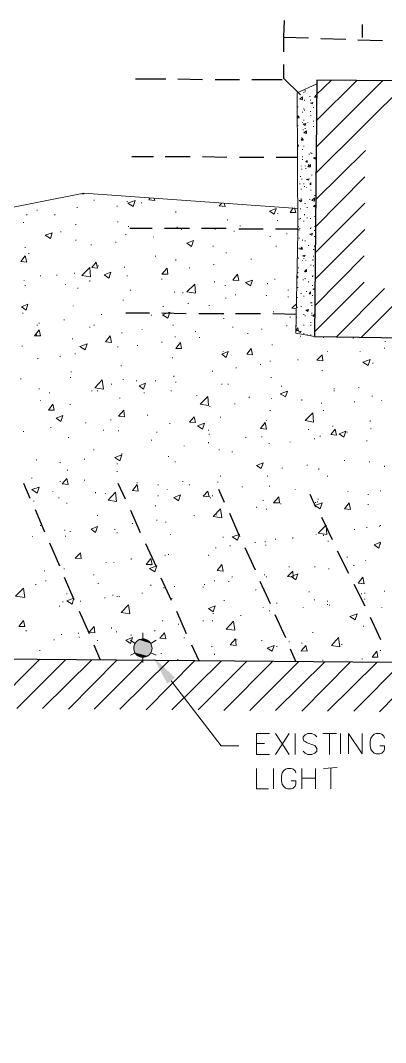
# Model space of a CAD drawing. Header units: inches. Extents: x 10 to 486, y 7 to 426.
# Drawn here: x 211.4 to 248.5, y 120.3 to 224 of the extents above; entities that cross this region are included whole.
import ezdxf

# ---------------------------------------------------------------- set-up
doc = ezdxf.new("R2010")
doc.units = ezdxf.units.IN
doc.header["$LTSCALE"] = 3
doc.header["$MEASUREMENT"] = 0
doc.layers.add('PDF_Geometry', color=7, linetype='Continuous', true_color=0x999999)
doc.layers.add('PDF_Solid Fills', color=7, linetype='Continuous')

msp = doc.modelspace()

# ---------------------------------------------------------------- linework, layer by layer
at = {"layer": 'PDF_Geometry', "color": 7, "lineweight": 25}
for points in [[(238.21, 224.02), (238.14, 222.35)], [(246.14, 223.62), (246.14, 222.28)], [(240.68, 222.22), (238.14, 222.28), (238.14, 220.82)], [(244.48, 222.08), (241.94, 222.15)], [(248.21, 221.95), (245.68, 222.02)], [(238.14, 219.55), (238.14, 218.15), (239.88, 216.48)], [(152.28, 43.88), (328.28, 42.02), (328.81, 111.08), (332.81, 111.08), (332.94, 123.08), (328.94, 123.15), (329.68, 217.22), (241.54, 217.95), (241.28, 191.95), (259.41, 191.68), (259.34, 170.62), (289.41, 170.55), (289.28, 158.55), (169.01, 159.55)], [(223.14, 218.08), (226.21, 218.08)], [(227.41, 218.08), (229.94, 218.02)], [(231.21, 218.02), (233.68, 218.02)], [(234.94, 218.02), (238.01, 218.02)], [(222.74, 210.22), (224.94, 210.22)], [(226.14, 210.22), (228.68, 210.22)], [(229.94, 210.22), (232.41, 210.15)], [(233.68, 210.15), (236.14, 210.15)], [(237.41, 210.15), (239.61, 210.15)], [(222.54, 202.95), (224.81, 202.95)], [(226.08, 202.95), (228.61, 202.95)], [(229.81, 202.95), (232.34, 202.95)], [(233.61, 202.88), (236.08, 202.88)], [(237.34, 202.88), (239.61, 202.88)], [(222.14, 194.35), (224.54, 194.35)], [(225.81, 194.35), (228.28, 194.28)], [(229.54, 194.28), (232.08, 194.28)], [(233.28, 194.28), (235.81, 194.28)], [(237.08, 194.28), (239.48, 194.22)], [(211.74, 177.08), (212.41, 175.55)], [(221.34, 177.08), (222.08, 175.48)], [(231.54, 176.48), (232.14, 175.15)], [(240.81, 175.95), (241.41, 174.68)], [(212.94, 174.42), (213.88, 172.15)], [(222.61, 174.35), (223.61, 172.08)], [(232.68, 174.02), (233.68, 171.68)], [(242.01, 173.62), (243.08, 171.35)], [(214.41, 171.02), (215.41, 168.68)], [(224.14, 170.95), (225.21, 168.62)], [(234.21, 170.55), (235.28, 168.28)], [(243.61, 170.22), (244.74, 167.95)], [(215.88, 167.55), (216.88, 165.28)], [(225.68, 167.48), (226.74, 165.22)], [(235.74, 167.15), (236.81, 164.88)], [(245.28, 166.82), (246.41, 164.62)], [(217.41, 164.08), (218.41, 161.82)], [(227.28, 164.08), (228.28, 161.82)], [(237.28, 163.75), (238.34, 161.42)], [(246.94, 163.48), (248.01, 161.22)], [(218.88, 160.68), (219.54, 159.15)], [(228.81, 160.68), (229.54, 159.08)], [(238.81, 160.28), (239.41, 158.95)]]:
    msp.add_lwpolyline(points, dxfattribs=at)
at = {"layer": 'PDF_Geometry', "color": 9, "lineweight": 13, "true_color": 0xbbbbbb}
for points in [[(241.41, 208.48), (250.88, 217.88)], [(241.48, 216.48), (243.01, 217.95)], [(241.48, 213.82), (245.61, 217.95)], [(241.48, 211.15), (248.21, 217.88)], [(241.41, 205.82), (246.48, 210.82)], [(241.41, 203.08), (246.41, 208.15)], [(241.34, 200.42), (246.41, 205.48)], [(241.34, 197.75), (246.41, 202.82)], [(241.34, 195.08), (246.34, 200.15)], [(241.28, 192.42), (246.34, 197.48)], [(243.48, 191.88), (248.41, 196.82)], [(246.08, 191.88), (251.01, 196.82)], [(208.41, 154.22), (213.41, 159.22)], [(211.08, 154.22), (216.01, 159.15)], [(213.68, 154.22), (218.68, 159.15)], [(216.34, 154.15), (221.28, 159.15)], [(218.94, 154.15), (223.88, 159.08)], [(221.54, 154.15), (226.54, 159.08)], [(224.21, 154.08), (229.14, 159.08)], [(226.81, 154.08), (231.81, 159.02)], [(229.48, 154.08), (234.41, 159.02)], [(232.08, 154.02), (237.08, 159.02)], [(234.74, 154.02), (239.68, 158.95)], [(237.34, 154.02), (242.34, 158.95)], [(240.01, 153.95), (244.94, 158.95)], [(242.61, 153.95), (247.61, 158.88)], [(245.28, 153.95), (250.21, 158.88)], [(247.88, 153.88), (252.81, 158.88)]]:
    msp.add_lwpolyline(points, dxfattribs=at)
at = {"layer": 'PDF_Geometry', "lineweight": 13}
for points in [[(241.28, 191.95), (239.41, 192.28), (239.61, 202.48), (239.54, 216.68), (241.48, 217.55)], [(240.21, 216.75), (240.21, 216.68)], [(240.34, 216.95), (240.34, 216.88), (240.34, 216.82)], [(240.28, 215.95), (240.28, 215.88)], [(240.81, 216.35), (240.81, 216.28)], [(240.88, 215.95), (240.88, 215.88)], [(239.61, 215.28), (239.61, 215.22)], [(240.08, 214.75), (240.08, 214.68)], [(240.21, 215.08), (240.21, 215.02)], [(240.28, 214.95), (240.28, 214.88)], [(240.88, 214.82), (240.88, 214.75)], [(241.21, 215.22), (241.21, 215.15)], [(239.54, 214.22), (239.68, 214.35), (239.74, 214.15), (239.54, 214.15)], [(240.08, 213.68), (240.08, 213.62)], [(240.21, 213.95), (240.21, 213.88)], [(240.61, 213.68), (240.61, 213.62)], [(240.94, 214.42), (240.94, 214.35)], [(241.21, 213.82), (241.21, 213.75)], [(239.61, 213.35), (239.61, 213.28)], [(240.14, 212.95), (240.14, 212.88)], [(240.34, 213.08), (240.34, 213.02)], [(240.41, 212.62), (240.41, 212.55)], [(241.21, 213.28), (241.21, 213.22)], [(240.01, 212.15), (240.01, 212.08)], [(240.14, 211.95), (240.14, 211.88)], [(239.61, 211.42), (239.61, 211.35), (239.68, 211.35), (239.61, 211.15), (239.61, 211.22)], [(240.08, 210.95), (240.08, 210.88)], [(240.21, 211.28), (240.21, 211.22)], [(240.74, 210.48), (240.74, 210.42)], [(240.94, 210.62), (240.94, 210.55)], [(241.01, 210.55), (241.01, 210.48)], [(240.08, 210.22), (240.08, 210.15)], [(240.08, 209.95), (240.08, 209.88)], [(239.94, 209.28), (239.94, 209.22)], [(240.01, 208.95), (240.01, 208.88)], [(240.34, 209.28), (240.34, 209.22)], [(240.41, 209.02), (240.41, 208.95)], [(240.68, 209.42), (240.68, 209.35)], [(239.81, 207.48), (239.81, 207.42)], [(239.88, 208.22), (239.88, 208.15)], [(240.01, 207.95), (240.01, 207.88)], [(240.21, 207.48), (240.21, 207.42)], [(241.01, 208.35), (241.01, 208.28)], [(182.94, 199.55), (217.88, 206.48)], [(217.68, 206.42), (217.88, 206.42), (217.88, 206.48), (239.61, 204.95)], [(239.94, 206.95), (239.94, 206.88)], [(240.28, 207.22), (240.28, 207.15)], [(240.48, 207.08), (240.48, 207.02)], [(240.94, 206.82), (240.94, 206.75)], [(218.94, 205.82), (218.94, 205.75)], [(222.28, 205.68), (222.28, 205.62)], [(223.74, 205.55), (223.74, 205.48)], [(225.01, 205.95), (225.08, 205.75), (224.48, 205.82), (224.61, 206.02)], [(232.14, 205.48), (232.21, 205.15), (231.61, 205.22), (231.88, 205.48)], [(239.94, 205.95), (239.94, 205.88)], [(240.34, 205.48), (240.34, 205.42)], [(240.81, 205.88), (240.81, 205.82)], [(241.34, 206.28), (241.34, 206.22)], [(212.08, 204.35), (212.08, 204.28)], [(213.14, 204.82), (213.14, 204.75)], [(214.94, 204.35), (214.94, 204.28)], [(217.21, 205.08), (217.21, 205.02)], [(221.28, 205.22), (221.28, 205.15)], [(227.21, 204.62), (227.21, 204.55)], [(237.54, 204.48), (237.54, 204.42)], [(239.28, 205.02), (239.41, 204.55), (238.81, 204.55), (239.14, 205.02)], [(239.88, 204.95), (239.88, 204.88)], [(240.28, 204.35), (240.28, 204.28)], [(240.54, 205.08), (240.54, 205.02)], [(241.34, 205.15), (241.34, 205.08)], [(241.41, 205.15), (241.41, 205.08)], [(211.74, 203.55), (211.74, 203.48)], [(217.08, 203.35), (217.08, 203.28)], [(221.34, 203.62), (221.34, 203.55)], [(232.48, 203.82), (232.48, 203.75)], [(237.54, 203.75), (237.54, 203.68)], [(239.74, 203.88), (239.74, 203.82)], [(239.88, 203.95), (239.88, 203.88)], [(240.21, 203.68), (240.21, 203.62)], [(240.54, 204.02), (240.54, 203.95)], [(240.88, 203.95), (240.88, 203.88)], [(241.34, 204.15), (241.34, 204.08)], [(215.54, 202.62), (215.54, 202.55)], [(222.14, 202.35), (222.14, 202.28)], [(222.41, 203.15), (222.41, 203.08)], [(227.34, 203.08), (227.34, 203.02)], [(227.81, 202.88), (227.81, 202.82)], [(231.21, 202.88), (231.21, 202.82)], [(233.14, 202.68), (233.14, 202.62)], [(233.74, 203.22), (233.74, 203.15)], [(238.48, 202.42), (238.48, 202.35)], [(239.61, 203.08), (239.68, 203.08), (239.61, 203.22)], [(239.68, 202.82), (239.68, 202.75)], [(239.74, 202.82), (239.74, 202.75)], [(239.81, 202.95), (239.81, 202.88)], [(240.88, 202.95), (240.88, 202.88)], [(240.94, 203.02), (240.94, 202.95)], [(241.28, 202.75), (241.28, 202.68)], [(241.34, 203.15), (241.34, 203.08)], [(217.08, 201.75), (217.08, 201.68)], [(218.61, 201.28), (218.61, 201.22)], [(221.14, 201.55), (221.14, 201.48)], [(224.94, 202.08), (224.94, 202.02)], [(231.01, 201.15), (231.01, 201.08)], [(236.81, 202.15), (236.81, 202.08)], [(237.41, 201.15), (237.41, 201.08)], [(239.74, 201.95), (239.74, 201.88)], [(240.08, 201.75), (240.08, 201.68)], [(240.34, 201.68), (240.34, 201.62)], [(240.68, 201.22), (240.68, 201.15)], [(241.28, 202.15), (241.28, 202.08)], [(241.28, 201.15), (241.28, 201.08)], [(211.94, 201.02), (211.94, 200.95)], [(212.28, 200.42), (212.28, 200.35)], [(225.14, 200.15), (225.14, 200.08)], [(232.34, 200.48), (232.34, 200.42)], [(239.74, 200.95), (239.74, 200.88), (239.74, 200.82)], [(241.21, 200.82), (241.21, 200.75)], [(241.21, 200.15), (241.21, 200.08)], [(241.34, 200.82), (241.34, 200.75)], [(219.34, 199.15), (219.34, 199.08)], [(227.21, 199.75), (227.21, 199.68)], [(231.08, 199.28), (231.08, 199.22)], [(234.88, 199.82), (234.88, 199.75)], [(239.68, 199.95), (239.68, 199.88)], [(240.08, 199.68), (240.08, 199.62)], [(240.21, 199.88), (240.21, 199.82)], [(240.41, 199.68), (240.41, 199.62)], [(240.94, 199.22), (240.94, 199.15)], [(241.14, 199.75), (241.14, 199.68)], [(241.21, 199.15), (241.21, 199.08)], [(213.48, 198.15), (213.48, 198.08)], [(215.14, 198.22), (215.14, 198.15)], [(216.94, 198.42), (216.94, 198.35)], [(222.01, 199.02), (222.01, 198.95)], [(222.28, 198.15), (222.28, 198.08)], [(228.61, 198.95), (228.61, 198.88)], [(239.54, 198.02), (239.61, 198.08), (239.54, 197.88)], [(239.61, 198.48), (239.61, 198.42)], [(239.68, 198.95), (239.68, 198.88)], [(240.34, 198.55), (240.34, 198.48)], [(241.08, 198.08), (241.08, 198.02)], [(241.14, 198.15), (241.14, 198.08)], [(211.81, 197.68), (211.81, 197.62)], [(211.94, 197.15), (211.94, 197.08)], [(216.01, 197.28), (216.01, 197.22)], [(218.48, 197.62), (218.48, 197.55)], [(220.48, 198.02), (220.48, 197.95)], [(225.81, 197.82), (225.81, 197.75)], [(231.14, 197.55), (231.14, 197.48)], [(232.21, 197.15), (232.21, 197.08)], [(236.54, 197.35), (236.54, 197.28)], [(237.28, 197.82), (237.28, 197.75)], [(239.54, 197.42), (239.54, 197.35)], [(239.61, 197.95), (239.61, 197.88)], [(240.14, 197.75), (240.14, 197.68)], [(240.34, 197.88), (240.34, 197.82)], [(240.68, 197.55), (240.68, 197.48)], [(241.08, 197.15), (241.08, 197.08)], [(217.28, 196.88), (217.28, 196.82)], [(222.61, 196.68), (222.61, 196.62)], [(227.08, 196.48), (227.08, 196.42)], [(227.94, 196.42), (227.94, 196.35)], [(233.28, 196.22), (233.28, 196.15)], [(236.41, 196.15), (236.41, 196.08)], [(238.61, 196.68), (238.61, 196.62)], [(238.61, 196.02), (238.61, 195.95)], [(239.61, 196.95), (239.61, 196.88)], [(239.94, 196.35), (239.94, 196.28)], [(240.21, 196.08), (240.21, 196.02)], [(240.48, 196.55), (240.48, 196.48)], [(241.08, 196.15), (241.08, 196.08)], [(241.34, 196.75), (241.34, 196.68), (241.14, 196.75), (241.34, 196.82)], [(216.81, 195.08), (216.81, 195.02)], [(221.88, 195.68), (221.88, 195.62)], [(225.94, 195.02), (225.94, 194.95)], [(228.48, 195.35), (228.48, 195.28)], [(230.61, 195.15), (230.61, 195.08)], [(232.28, 195.88), (232.28, 195.82)], [(239.48, 194.75), (239.01, 194.82), (239.48, 195.28)], [(239.54, 195.95), (239.54, 195.88)], [(239.54, 194.95), (239.54, 194.88)], [(239.94, 195.02), (239.94, 194.95)], [(240.94, 195.42), (240.94, 195.35)], [(241.01, 195.42), (241.01, 195.35)], [(241.01, 195.15), (241.01, 195.08)], [(211.68, 194.35), (211.68, 194.28)], [(219.68, 194.22), (219.68, 194.15)], [(224.74, 194.15), (224.74, 194.08)], [(237.14, 194.48), (237.14, 194.42)], [(238.81, 193.95), (238.81, 193.88)], [(239.48, 193.95), (239.48, 193.88)], [(240.21, 194.22), (240.21, 194.15)], [(240.34, 194.08), (240.34, 194.02)], [(240.54, 194.62), (240.54, 194.55)], [(241.01, 194.35), (241.01, 194.28)], [(241.01, 194.15), (241.01, 194.08)], [(241.34, 194.02), (241.14, 194.02), (241.28, 194.22), (241.34, 194.08)], [(213.14, 193.15), (213.14, 193.08)], [(213.34, 193.35), (213.34, 193.28)], [(215.88, 193.68), (215.88, 193.62)], [(218.48, 192.95), (218.48, 192.88)], [(218.94, 193.15), (218.94, 193.08)], [(226.94, 193.15), (226.94, 193.08)], [(232.08, 193.82), (232.08, 193.75)], [(233.01, 192.95), (233.01, 192.88)], [(238.48, 193.08), (238.48, 193.02)], [(239.41, 192.95), (239.41, 192.88)], [(239.48, 193.08), (239.48, 193.02)], [(240.21, 193.15), (240.21, 193.08)], [(240.94, 193.42), (240.94, 193.35)], [(240.94, 193.15), (240.94, 193.08)], [(213.08, 192.15), (213.08, 192.08)], [(221.74, 192.35), (221.74, 192.28)], [(223.81, 192.68), (223.81, 192.62)], [(227.14, 191.95), (227.14, 191.88)], [(229.21, 192.48), (229.21, 192.42)], [(229.61, 191.88), (229.61, 191.82)], [(234.54, 192.28), (234.54, 192.22)], [(235.94, 192.75), (235.94, 192.68)], [(239.88, 192.02), (239.88, 191.95)], [(240.21, 192.28), (240.21, 192.22)], [(240.54, 192.15), (240.54, 192.08)], [(240.94, 192.15), (240.94, 192.08)], [(242.21, 191.88), (242.21, 191.82)], [(245.21, 191.82), (245.21, 191.75)], [(211.61, 191.02), (211.61, 190.95)], [(216.74, 191.75), (216.74, 191.68)], [(221.34, 190.95), (221.34, 190.88)], [(223.34, 191.08), (223.34, 191.02)], [(225.81, 191.42), (225.81, 191.35)], [(237.01, 191.15), (237.01, 191.08)], [(248.41, 190.82), (248.41, 190.75)], [(248.48, 191.48), (248.48, 191.42)], [(213.21, 189.75), (213.21, 189.68)], [(215.48, 189.95), (215.48, 189.88)], [(217.01, 190.22), (217.01, 190.15)], [(226.88, 189.82), (226.88, 189.75)], [(232.01, 190.48), (232.01, 190.42)], [(242.61, 190.48), (242.61, 190.42)], [(245.94, 190.48), (245.94, 190.42)], [(221.68, 189.02), (221.68, 188.95)], [(233.34, 188.82), (233.34, 188.75)], [(235.81, 189.15), (235.81, 189.08)], [(236.81, 189.48), (236.81, 189.42)], [(239.61, 189.62), (239.61, 189.55)], [(247.21, 189.28), (247.21, 189.22)], [(211.48, 187.68), (211.48, 187.62)], [(216.54, 187.82), (216.54, 187.75)], [(216.61, 188.42), (216.61, 188.35)], [(227.01, 187.95), (227.01, 187.88)], [(230.94, 188.48), (230.94, 188.42)], [(236.88, 187.82), (236.88, 187.75)], [(242.08, 188.55), (242.08, 188.48)], [(213.34, 186.68), (213.34, 186.62)], [(220.68, 187.15), (220.68, 187.08)], [(221.88, 187.62), (221.88, 187.55)], [(223.21, 187.48), (223.21, 187.42)], [(225.14, 187.48), (225.14, 187.42)], [(227.21, 187.35), (227.21, 187.28)], [(231.88, 187.15), (231.88, 187.08)], [(232.54, 187.15), (232.54, 187.08)], [(237.94, 186.95), (237.94, 186.88)], [(243.28, 186.68), (243.28, 186.62)], [(245.81, 186.82), (245.81, 186.75)], [(214.41, 186.28), (214.41, 186.22)], [(218.68, 186.48), (218.68, 186.42)], [(219.28, 186.48), (219.28, 186.42)], [(221.54, 185.75), (221.54, 185.68)], [(224.01, 186.28), (224.01, 186.22)], [(226.74, 186.48), (226.74, 186.42)], [(229.34, 186.02), (229.34, 185.95)], [(234.68, 185.82), (234.68, 185.75)], [(236.94, 185.68), (236.94, 185.62)], [(243.28, 186.48), (243.28, 186.42)], [(247.14, 185.95), (247.14, 185.88)], [(213.48, 185.48), (213.48, 185.42)], [(216.48, 185.08), (216.48, 185.02)], [(230.68, 184.88), (230.68, 184.82)], [(233.21, 185.15), (233.21, 185.08)], [(240.01, 185.55), (240.01, 185.48)], [(242.01, 185.22), (242.01, 185.15)], [(245.34, 185.35), (245.34, 185.28)], [(248.08, 185.48), (248.08, 185.42)], [(220.61, 183.55), (220.61, 183.48)], [(224.34, 184.02), (224.34, 183.95)], [(231.74, 183.82), (231.74, 183.75)], [(236.81, 184.48), (236.81, 184.42)], [(242.21, 184.48), (242.21, 184.42)], [(214.54, 182.75), (214.54, 182.68)], [(218.08, 183.22), (218.08, 183.15)], [(219.88, 182.48), (219.88, 182.42)], [(226.61, 183.15), (226.61, 183.08)], [(230.54, 182.48), (230.54, 182.42)], [(236.41, 183.48), (236.41, 183.42)], [(240.68, 182.55), (240.68, 182.48)], [(243.14, 182.88), (243.14, 182.82)], [(246.94, 183.42), (246.94, 183.35)], [(247.01, 182.62), (247.01, 182.55)], [(211.74, 182.35), (211.74, 182.28)], [(216.34, 181.75), (216.34, 181.68)], [(221.41, 182.42), (221.41, 182.35)], [(224.74, 181.48), (224.74, 181.42)], [(225.28, 182.28), (225.28, 182.22)], [(230.61, 182.08), (230.61, 182.02)], [(234.34, 181.75), (234.34, 181.68)], [(235.94, 181.82), (235.94, 181.75)], [(241.28, 181.62), (241.28, 181.55)], [(241.88, 181.88), (241.88, 181.82)], [(244.61, 182.28), (244.61, 182.22)], [(218.88, 180.48), (218.88, 180.42)], [(228.08, 180.88), (228.08, 180.82)], [(230.54, 181.22), (230.54, 181.15)], [(231.61, 180.48), (231.61, 180.42)], [(236.68, 181.15), (236.68, 181.08)], [(238.81, 181.28), (238.81, 181.22)], [(246.61, 181.42), (246.61, 181.35)], [(213.08, 179.48), (213.08, 179.42)], [(217.94, 179.55), (217.94, 179.48)], [(221.74, 180.08), (221.74, 180.02)], [(226.48, 179.82), (226.48, 179.75)], [(232.94, 180.28), (232.94, 180.22)], [(244.34, 179.42), (244.34, 179.35)], [(215.48, 179.22), (215.48, 179.15)], [(216.21, 178.42), (216.21, 178.35)], [(221.28, 179.08), (221.28, 179.02)], [(227.14, 179.28), (227.14, 179.22)], [(238.01, 178.62), (238.01, 178.55)], [(240.54, 178.95), (240.54, 178.88)], [(241.74, 178.55), (241.74, 178.48)], [(246.88, 179.28), (246.88, 179.22)], [(248.41, 178.82), (248.41, 178.75)], [(212.61, 177.62), (212.61, 177.55)], [(217.94, 177.42), (217.94, 177.35)], [(221.28, 178.28), (221.28, 178.22)], [(231.74, 177.82), (231.74, 177.75)], [(236.54, 177.82), (236.54, 177.75)], [(242.61, 177.82), (242.61, 177.75)], [(214.74, 176.28), (214.74, 176.22)], [(215.48, 177.28), (215.48, 177.22)], [(223.28, 177.15), (223.28, 177.08)], [(225.41, 176.95), (225.41, 176.88)], [(226.34, 176.48), (226.34, 176.42)], [(227.94, 177.28), (227.94, 177.22)], [(228.61, 176.95), (228.61, 176.88)], [(231.48, 177.22), (231.48, 177.15)], [(233.94, 176.75), (233.94, 176.68)], [(236.74, 176.82), (236.74, 176.75)], [(239.34, 176.48), (239.34, 176.42)], [(244.68, 176.28), (244.68, 176.22)], [(248.01, 176.35), (248.01, 176.28)], [(212.81, 175.28), (212.81, 175.22)], [(215.34, 175.62), (215.34, 175.55)], [(219.08, 176.15), (219.08, 176.08)], [(220.08, 176.08), (220.08, 176.02)], [(221.14, 175.75), (221.14, 175.68)], [(225.41, 175.82), (225.41, 175.75)], [(230.74, 175.62), (230.74, 175.55)], [(230.94, 175.82), (230.94, 175.75)], [(236.08, 175.35), (236.08, 175.28)], [(241.68, 175.48), (241.68, 175.42)], [(246.74, 175.95), (246.74, 175.88)], [(216.14, 175.08), (216.14, 175.02)], [(225.14, 174.82), (225.14, 174.75)], [(235.41, 174.68), (235.41, 174.62)], [(236.41, 174.48), (236.41, 174.42)], [(237.88, 175.02), (237.88, 174.95)], [(241.41, 175.15), (241.41, 175.08)], [(241.61, 175.22), (241.61, 175.15)], [(246.74, 174.95), (246.74, 174.88)], [(219.28, 173.82), (219.28, 173.75)], [(225.28, 173.35), (225.28, 173.28)], [(229.08, 173.82), (229.08, 173.75)], [(231.34, 173.88), (231.34, 173.82)], [(213.48, 172.82), (213.48, 172.75)], [(215.94, 172.35), (215.94, 172.28)], [(216.48, 172.22), (216.48, 172.15)], [(221.01, 172.42), (221.01, 172.35)], [(222.81, 173.02), (222.81, 172.95)], [(226.21, 173.15), (226.21, 173.08)], [(245.34, 172.42), (245.34, 172.35)], [(246.61, 172.62), (246.61, 172.55)], [(247.88, 172.75), (247.88, 172.68)], [(248.01, 172.82), (248.01, 172.75)], [(212.68, 171.68), (212.68, 171.62)], [(216.01, 171.75), (216.01, 171.68)], [(221.28, 172.08), (221.28, 172.02)], [(226.68, 171.88), (226.68, 171.82)], [(232.01, 171.62), (232.01, 171.55)], [(235.28, 171.08), (235.28, 171.02)], [(236.28, 171.15), (236.28, 171.08)], [(237.34, 171.42), (237.34, 171.35)], [(239.08, 171.55), (239.08, 171.48)], [(241.48, 171.88), (241.48, 171.82)], [(242.21, 171.82), (242.21, 171.75)], [(242.68, 171.22), (242.68, 171.15)], [(231.28, 170.55), (231.28, 170.48)], [(232.74, 170.75), (232.74, 170.68)], [(236.34, 170.82), (236.34, 170.75)], [(248.01, 170.95), (248.01, 170.88)], [(220.14, 169.08), (220.14, 169.02)], [(220.94, 169.08), (220.94, 169.02)], [(222.68, 169.42), (222.68, 169.35)], [(226.14, 169.82), (226.14, 169.75)], [(226.48, 169.88), (226.48, 169.82)], [(230.54, 169.82), (230.54, 169.75)], [(244.61, 169.62), (244.61, 169.55)], [(246.48, 169.28), (246.48, 169.22)], [(213.88, 168.22), (213.88, 168.15)], [(215.88, 168.42), (215.88, 168.35)], [(224.68, 168.82), (224.68, 168.75)], [(238.74, 168.62), (238.74, 168.55)], [(241.34, 168.62), (241.34, 168.55)], [(242.74, 168.42), (242.74, 168.35)], [(245.28, 168.75), (245.28, 168.68)], [(214.01, 167.22), (214.01, 167.15)], [(218.88, 167.82), (218.88, 167.75)], [(219.34, 166.95), (219.34, 166.88)], [(231.14, 167.22), (231.14, 167.15)], [(232.61, 167.15), (232.61, 167.08)], [(232.94, 167.62), (232.94, 167.55)], [(236.21, 167.82), (236.21, 167.75)], [(236.41, 167.62), (236.41, 167.55)], [(213.01, 166.82), (213.01, 166.75)], [(223.81, 165.95), (223.81, 165.88)], [(224.68, 166.75), (224.68, 166.68)], [(226.01, 166.48), (226.01, 166.42)], [(227.08, 166.62), (227.08, 166.55)], [(230.01, 166.55), (230.01, 166.48)], [(230.14, 166.82), (230.14, 166.75)], [(235.34, 166.28), (235.34, 166.22)], [(240.74, 166.08), (240.74, 166.02)], [(246.41, 165.95), (246.41, 165.88)], [(248.41, 166.15), (248.41, 166.08)], [(215.74, 165.08), (215.74, 165.02)], [(216.14, 165.88), (216.14, 165.82)], [(217.54, 165.15), (217.54, 165.08)], [(220.01, 165.48), (220.01, 165.42)], [(220.81, 165.75), (220.81, 165.68)], [(221.28, 165.62), (221.28, 165.55)], [(221.48, 165.62), (221.48, 165.55)], [(226.81, 165.42), (226.81, 165.35)], [(232.14, 165.22), (232.14, 165.15)], [(237.48, 164.95), (237.48, 164.88)], [(241.28, 165.28), (241.28, 165.22)], [(242.61, 165.15), (242.61, 165.08)], [(246.08, 165.88), (246.08, 165.82)], [(246.41, 165.35), (246.41, 165.28)], [(215.41, 164.62), (215.41, 164.55)], [(231.01, 163.88), (231.01, 163.82)], [(236.08, 164.48), (236.08, 164.42)], [(236.74, 164.15), (236.74, 164.08)], [(240.14, 164.48), (240.14, 164.42)], [(242.61, 164.82), (242.61, 164.75)], [(242.81, 164.75), (242.81, 164.68)], [(248.14, 164.48), (248.14, 164.42)], [(225.88, 163.15), (225.88, 163.08)], [(227.48, 162.82), (227.48, 162.75)], [(230.01, 163.15), (230.01, 163.08)], [(230.94, 163.15), (230.94, 163.08)], [(233.81, 163.68), (233.81, 163.62)], [(212.01, 162.15), (212.01, 162.08)], [(215.61, 161.75), (215.61, 161.68)], [(217.34, 161.88), (217.34, 161.82)], [(220.68, 162.42), (220.68, 162.35)], [(221.21, 162.02), (221.21, 161.95)], [(225.08, 162.15), (225.08, 162.08)], [(241.14, 161.95), (241.14, 161.88)], [(246.28, 162.62), (246.28, 162.55)], [(214.88, 161.22), (214.88, 161.15)], [(217.41, 161.48), (217.41, 161.42)], [(219.28, 161.15), (219.28, 161.08)], [(222.68, 161.68), (222.68, 161.62)], [(228.08, 161.42), (228.08, 161.35)], [(233.41, 161.22), (233.41, 161.15)], [(235.94, 161.15), (235.94, 161.08)], [(238.74, 161.02), (238.74, 160.95)], [(240.01, 160.88), (240.01, 160.82)], [(243.74, 161.42), (243.74, 161.35)], [(244.08, 160.75), (244.08, 160.68)], [(213.41, 160.15), (213.41, 160.08)], [(225.74, 159.82), (225.74, 159.75)], [(230.88, 160.55), (230.88, 160.48)], [(231.14, 159.75), (231.14, 159.68)], [(237.48, 160.55), (237.48, 160.48)], [(248.01, 160.15), (248.01, 160.08)], [(227.41, 159.22), (227.41, 159.15)], [(242.14, 159.15), (242.14, 159.08)], [(246.14, 159.28), (246.14, 159.22)]]:
    msp.add_lwpolyline(points, dxfattribs=at)
for points in [[(239.81, 216.02), (240.08, 216.28), (240.08, 215.95)], [(241.14, 215.68), (241.08, 215.55), (240.88, 215.62)], [(241.41, 216.42), (241.48, 216.22), (241.28, 216.22)], [(240.41, 213.55), (240.34, 213.35), (240.14, 213.48)], [(240.48, 212.55), (240.21, 212.62), (240.48, 212.82)], [(240.08, 212.08), (240.14, 211.88), (239.94, 211.88)], [(240.54, 209.82), (240.54, 209.62), (240.41, 209.68)], [(241.48, 210.15), (241.41, 209.95), (241.21, 210.08)], [(240.88, 209.15), (240.61, 209.15), (240.88, 209.42)], [(240.74, 207.95), (240.68, 207.82), (240.48, 207.88)], [(240.94, 207.55), (240.94, 207.35), (240.81, 207.42)], [(223.08, 205.75), (222.88, 205.15), (222.34, 205.48)], [(240.01, 205.82), (239.94, 205.62), (239.74, 205.75)], [(241.28, 205.68), (241.01, 205.75), (241.28, 206.02)], [(237.41, 204.95), (237.21, 204.35), (236.74, 204.68)], [(241.34, 205.28), (241.41, 205.15), (241.21, 205.15)], [(214.68, 202.48), (214.48, 201.88), (213.94, 202.22)], [(241.08, 202.42), (241.01, 202.22), (240.81, 202.35)], [(229.01, 201.68), (228.81, 201.08), (228.34, 201.42)], [(211.94, 200.15), (212.08, 199.48), (211.48, 199.55)], [(240.01, 201.02), (240.08, 200.82), (239.88, 200.82)], [(240.34, 200.22), (240.28, 200.08), (240.08, 200.15)], [(219.14, 199.48), (219.28, 198.88), (218.68, 198.95)], [(218.54, 198.02), (217.68, 198.15), (218.48, 198.95)], [(220.61, 198.48), (220.41, 197.88), (219.94, 198.22)], [(226.34, 198.88), (226.41, 198.28), (225.81, 198.28)], [(233.48, 198.28), (233.61, 197.62), (233.01, 197.68)], [(240.48, 198.75), (240.48, 198.55), (240.28, 198.55)], [(229.21, 196.35), (228.34, 196.48), (229.14, 197.28)], [(235.01, 197.68), (234.81, 197.08), (234.28, 197.42)], [(240.88, 196.48), (240.88, 196.28), (240.74, 196.28)], [(212.21, 195.22), (212.01, 194.62), (211.54, 194.95)], [(226.61, 194.42), (226.41, 193.82), (225.88, 194.15)], [(240.68, 194.68), (240.61, 194.48), (240.41, 194.62)], [(213.34, 192.62), (213.48, 192.02), (212.88, 192.02)], [(220.54, 192.02), (220.68, 191.35), (220.08, 191.42)], [(239.68, 192.55), (239.41, 192.55), (239.61, 192.82)], [(239.94, 192.48), (239.88, 192.35), (239.68, 192.42)], [(218.21, 191.22), (218.01, 190.62), (217.48, 190.95)], [(227.68, 191.35), (227.81, 190.75), (227.21, 190.75)], [(232.54, 190.42), (232.34, 189.82), (231.88, 190.15)], [(234.88, 190.75), (235.01, 190.08), (234.41, 190.15)], [(242.08, 190.08), (242.14, 189.48), (241.54, 189.55)], [(246.94, 189.62), (246.74, 189.02), (246.21, 189.35)], [(219.88, 186.62), (219.01, 186.75), (219.74, 187.55)], [(224.14, 187.22), (223.94, 186.62), (223.48, 186.95)], [(230.54, 184.95), (229.68, 185.08), (230.48, 185.88)], [(238.54, 186.42), (238.34, 185.82), (237.81, 186.15)], [(214.74, 185.08), (214.88, 184.48), (214.28, 184.48)], [(215.74, 183.95), (215.54, 183.35), (215.08, 183.68)], [(221.94, 184.48), (222.01, 183.82), (221.41, 183.88)], [(229.08, 183.82), (229.21, 183.22), (228.61, 183.28)], [(241.21, 183.28), (240.34, 183.42), (241.14, 184.22)], [(230.14, 183.15), (229.94, 182.55), (229.41, 182.88)], [(236.28, 183.22), (236.41, 182.55), (235.81, 182.62)], [(243.41, 182.55), (243.54, 181.95), (242.94, 182.02)], [(244.48, 182.35), (244.28, 181.75), (243.81, 182.08)], [(221.74, 179.95), (221.54, 179.35), (221.01, 179.68)], [(236.08, 179.15), (235.88, 178.55), (235.41, 178.88)], [(216.14, 177.55), (216.28, 176.95), (215.68, 177.02)], [(213.34, 176.68), (213.14, 176.08), (212.61, 176.42)], [(223.28, 176.95), (223.41, 176.28), (222.81, 176.35)], [(230.48, 176.28), (230.61, 175.68), (230.01, 175.75)], [(221.21, 175.22), (220.34, 175.35), (221.08, 176.15)], [(227.68, 175.88), (227.48, 175.28), (227.01, 175.62)], [(237.68, 175.68), (237.74, 175.08), (237.14, 175.08)], [(231.88, 173.55), (231.01, 173.68), (231.74, 174.48)], [(242.08, 175.08), (241.88, 174.48), (241.34, 174.82)], [(244.81, 175.08), (244.94, 174.42), (244.34, 174.48)], [(219.28, 172.68), (219.08, 172.08), (218.61, 172.42)], [(242.54, 171.88), (241.68, 172.02), (242.48, 172.82)], [(233.68, 171.88), (233.48, 171.28), (232.94, 171.62)], [(248.01, 171.08), (247.81, 170.48), (247.34, 170.82)], [(217.54, 170.02), (217.61, 169.42), (217.01, 169.48)], [(224.68, 169.42), (224.81, 168.82), (224.21, 168.82)], [(225.28, 168.68), (225.08, 168.08), (224.54, 168.42)], [(231.88, 168.82), (232.01, 168.15), (231.41, 168.22)], [(239.08, 168.15), (239.14, 167.55), (238.54, 167.62)], [(239.61, 167.88), (239.41, 167.28), (238.94, 167.62)], [(246.21, 167.55), (246.34, 166.88), (245.74, 166.95)], [(211.88, 165.48), (210.94, 165.62), (211.74, 166.42)], [(216.88, 165.42), (216.68, 164.82), (216.14, 165.15)], [(222.54, 163.82), (221.68, 163.95), (222.41, 164.75)], [(231.21, 164.62), (231.01, 164.02), (230.54, 164.35)], [(211.74, 163.15), (211.88, 162.55), (211.28, 162.55)], [(233.21, 162.15), (232.34, 162.28), (233.08, 163.08)], [(245.61, 163.82), (245.41, 163.22), (244.88, 163.55)], [(218.94, 162.55), (219.01, 161.88), (218.41, 161.95)], [(226.08, 161.88), (226.21, 161.28), (225.61, 161.35)], [(222.81, 161.42), (222.61, 160.82), (222.14, 161.15)], [(233.28, 161.28), (233.34, 160.62), (232.74, 160.68)], [(243.88, 160.48), (243.01, 160.62), (243.74, 161.42)], [(237.21, 160.62), (237.01, 160.02), (236.48, 160.35)], [(240.41, 160.62), (240.54, 160.02), (239.94, 160.08)], [(247.61, 160.02), (247.74, 159.42), (247.14, 159.42)]]:
    msp.add_lwpolyline(points, close=True, dxfattribs=at)
at = {"layer": 'PDF_Geometry', "color": 7, "lineweight": 13}
for points in [[(223.88, 161.28), (223.88, 161.88)], [(223.08, 160.82), (222.61, 161.15)], [(223.08, 159.88), (222.61, 159.62)], [(224.68, 159.88), (225.21, 159.62)], [(223.88, 159.42), (223.88, 158.88)], [(226.74, 157.02), (231.81, 150.42), (233.61, 150.42)], [(236.74, 149.55), (235.41, 149.55), (235.41, 151.68), (236.74, 151.68)], [(237.34, 149.55), (238.74, 151.68)], [(237.34, 151.68), (238.74, 149.55)], [(239.34, 149.55), (239.34, 151.68)], [(241.54, 151.35), (241.34, 151.55), (241.01, 151.68), (240.61, 151.68), (240.34, 151.55), (240.14, 151.35), (240.14, 151.15), (240.21, 150.95), (240.34, 150.88), (240.54, 150.75), (241.14, 150.55), (241.34, 150.48), (241.41, 150.35), (241.54, 150.15), (241.54, 149.88), (241.34, 149.68), (241.01, 149.55), (240.61, 149.55), (240.34, 149.68), (240.14, 149.88)], [(242.14, 151.68), (243.54, 151.68)], [(242.81, 151.68), (242.81, 149.55)], [(243.94, 149.62), (243.94, 151.68)], [(244.74, 149.62), (244.74, 151.68), (246.14, 149.62), (246.14, 151.68)], [(248.41, 151.22), (248.34, 151.42), (248.14, 151.62), (247.94, 151.68), (247.54, 151.68), (247.34, 151.62), (247.14, 151.42), (247.01, 151.22), (246.94, 150.88), (246.94, 150.42), (247.01, 150.08), (247.14, 149.88), (247.34, 149.68), (247.54, 149.62), (247.94, 149.62), (248.14, 149.68), (248.34, 149.88), (248.41, 150.08), (248.41, 150.42), (247.94, 150.42)], [(235.41, 150.68), (236.21, 150.68)], [(235.41, 148.15), (235.41, 146.08), (236.61, 146.08)], [(237.14, 146.08), (237.14, 148.15)], [(239.41, 147.68), (239.34, 147.88), (239.14, 148.08), (238.94, 148.15), (238.54, 148.15), (238.34, 148.08), (238.14, 147.88), (238.01, 147.68), (237.94, 147.35), (237.94, 146.88), (238.01, 146.55), (238.14, 146.35), (238.34, 146.15), (238.54, 146.08), (238.94, 146.08), (239.14, 146.15), (239.34, 146.35), (239.41, 146.55), (239.41, 146.88), (238.94, 146.88)], [(240.01, 146.08), (240.01, 148.15)], [(241.41, 148.15), (241.41, 146.08)], [(242.21, 148.15), (243.61, 148.22)], [(242.94, 148.15), (242.94, 146.08)], [(240.01, 147.15), (241.41, 147.15)]]:
    msp.add_lwpolyline(points, dxfattribs=at)
msp.add_lwpolyline([(225.21, 161.15), (224.68, 160.82), (224.81, 160.35, -7.540345), (224.68, 160.82)], format="xyb", dxfattribs=at)
at = {"layer": 'PDF_Solid Fills', "color": 254, "lineweight": 5, "true_color": 0xdcdcdc, "transparency": 33554559}
msp.add_solid([(241.54, 217.95), (259.61, 217.95), (259.61, 217.82)], dxfattribs=at)
at = {"layer": 'PDF_Solid Fills', "color": 7, "lineweight": 18, "true_color": 0xfafafa, "transparency": 33554559}
for points in [[(223.08, 160.82), (222.94, 160.35), (224.81, 160.35)], [(223.41, 161.22), (223.08, 160.82), (224.68, 160.82)], [(223.08, 160.82), (224.68, 160.82), (224.81, 160.35)], [(223.88, 161.28), (223.41, 161.22), (224.34, 161.22)], [(223.41, 161.22), (224.34, 161.22), (224.68, 160.82)], [(222.94, 160.35), (223.08, 159.88), (224.68, 159.88)], [(222.94, 160.35), (224.81, 160.35), (224.68, 159.88)], [(223.08, 159.88), (223.41, 159.55), (224.34, 159.55)], [(223.08, 159.88), (224.68, 159.88), (224.34, 159.55)], [(223.41, 159.55), (224.34, 159.55), (223.88, 159.42)]]:
    msp.add_solid(points, dxfattribs=at)
at = {"layer": 'PDF_Solid Fills', "lineweight": 13, "transparency": 33554559}
msp.add_solid([(226.34, 156.75), (224.94, 159.42), (227.14, 157.35)], dxfattribs=at)

doc.saveas('drawing.dxf')
